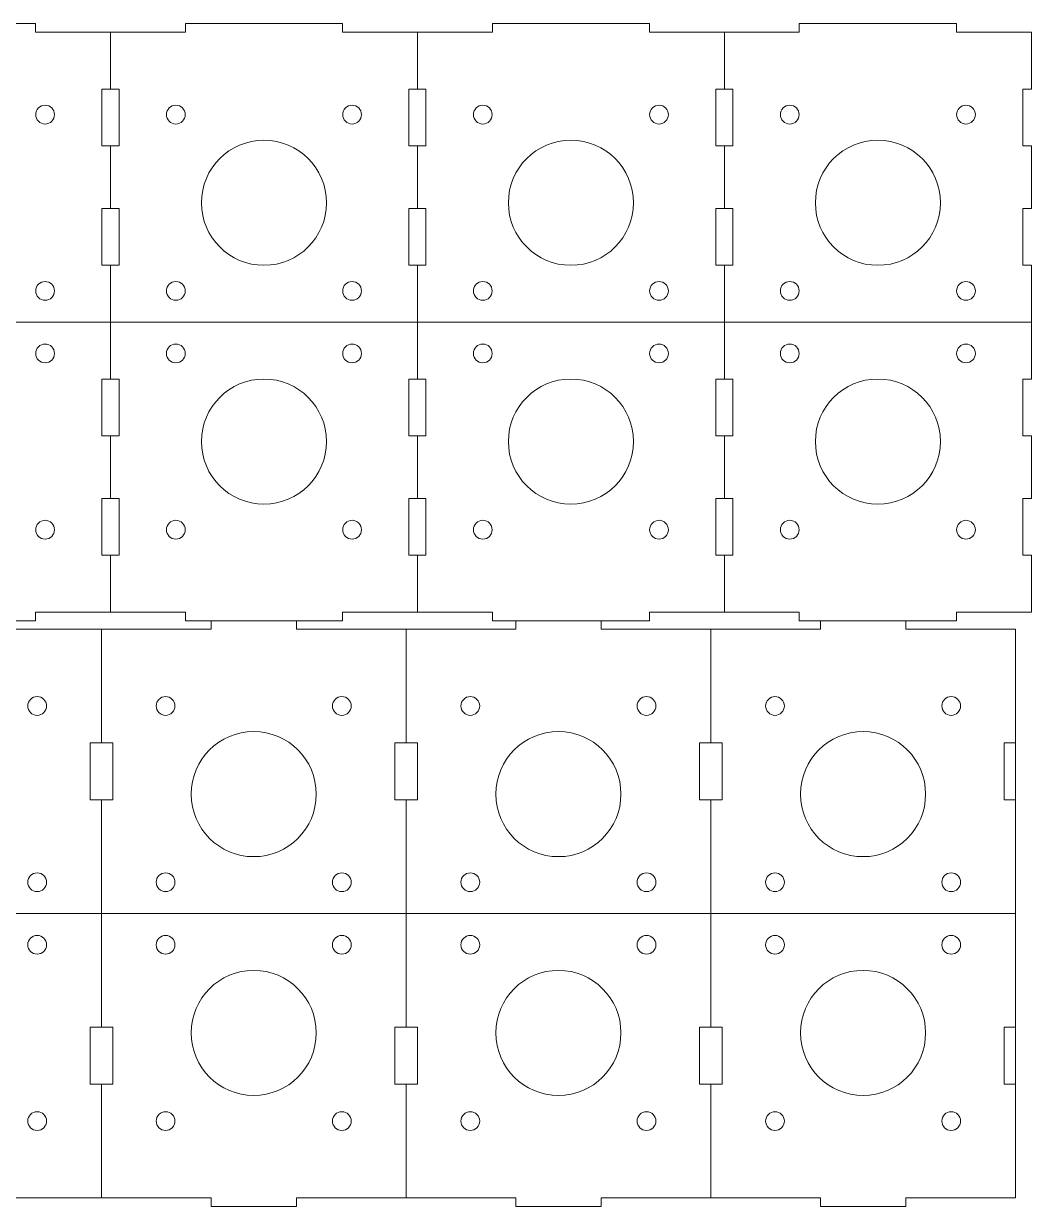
# Model space of a CAD drawing. Header units: millimetres. Extents: x -300 to 273, y -150 to 58.
# Drawn here: x -99.6 to 77.7, y -150.5 to 57.5 of the extents above; entities that cross this region are included whole.
import ezdxf

# ---------------------------------------------------------------- set-up
doc = ezdxf.new("R2010")
doc.units = ezdxf.units.MM
doc.header["$MEASUREMENT"] = 0
doc.layers.add('Layer 1', color=7, linetype='Continuous')

msp = doc.modelspace()

# ---------------------------------------------------------------- linework, layer by layer
at = {"layer": 'Layer 1', "lineweight": 9}
for points in [[(-125.1491, 57.5326), (-97.504, 57.5326), (-97.504, 56.0326), (-84.3266, 56.0326), (-71.1491, 56.0326), (-71.1491, 57.5326), (-43.504, 57.5326), (-43.504, 56.0326), (-30.3266, 56.0326), (-17.1491, 56.0326), (-17.1491, 57.5326), (10.496, 57.5326), (10.496, 56.0326), (23.6734, 56.0326), (36.8509, 56.0326), (36.8509, 57.5326), (64.496, 57.5326), (64.496, 56.0326), (77.6734, 56.0326), (77.6734, 46.0326), (76.1734, 46.0326), (76.1734, 36.0326), (77.6734, 36.0326), (77.6734, 25.0326), (76.1734, 25.0326), (76.1734, 15.0326), (77.6734, 15.0326), (77.6734, -4.9674), (76.1734, -4.9674), (76.1734, -14.9674), (77.6734, -14.9674), (77.6734, -25.9674), (76.1734, -25.9674), (76.1734, -35.9674), (77.6734, -35.9674), (77.6734, -45.9674), (64.496, -45.9674), (64.496, -47.4674), (36.8509, -47.4674), (36.8509, -45.9674), (23.6734, -45.9674), (10.496, -45.9674), (10.496, -47.4674), (-17.1491, -47.4674), (-17.1491, -45.9674), (-30.3266, -45.9674), (-43.504, -45.9674), (-43.504, -47.4674), (-71.1491, -47.4674), (-71.1491, -45.9674), (-84.3266, -45.9674), (-97.504, -45.9674), (-97.504, -47.4674), (-125.1491, -47.4674)], [(-84.3266, 56.0326), (-84.3266, 46.0326)], [(-30.3266, 56.0326), (-30.3266, 46.0326)], [(23.6734, 56.0326), (23.6734, 46.0326)], [(-84.3266, -45.9674), (-84.3266, -35.9674)], [(-30.3266, -45.9674), (-30.3266, -35.9674)], [(23.6734, -45.9674), (23.6734, -35.9674)], [(-66.6266, -47.4674), (-66.6266, -48.9674)], [(-51.6266, -47.4674), (-51.6266, -48.9674)], [(-13.0266, -47.4674), (-13.0266, -48.9674)], [(1.9734, -47.4674), (1.9734, -48.9674)], [(40.5734, -47.4674), (40.5734, -48.9674)], [(55.5734, -47.4674), (55.5734, -48.9674)], [(-85.9266, -48.9674), (-105.2266, -48.9674)], [(-85.9266, -48.9674), (-85.9266, -68.9674)], [(-66.6266, -48.9674), (-85.9266, -48.9674)], [(-32.3266, -48.9674), (-51.6266, -48.9674)], [(-32.3266, -48.9674), (-32.3266, -68.9674)], [(-13.0266, -48.9674), (-32.3266, -48.9674)], [(21.2734, -48.9674), (1.9734, -48.9674)], [(21.2734, -48.9674), (21.2734, -68.9674)], [(40.5734, -48.9674), (21.2734, -48.9674)], [(74.8734, -48.9674), (55.5734, -48.9674)], [(-87.9266, -68.9674), (-87.9266, -78.9674)], [(-85.9266, -68.9674), (-87.9266, -68.9674)], [(-83.9266, -68.9674), (-85.9266, -68.9674)], [(-83.9266, -68.9674), (-83.9266, -78.9674)], [(-34.3266, -68.9674), (-34.3266, -78.9674)], [(-32.3266, -68.9674), (-34.3266, -68.9674)], [(-30.3266, -68.9674), (-32.3266, -68.9674)], [(-30.3266, -68.9674), (-30.3266, -78.9674)], [(19.2734, -68.9674), (19.2734, -78.9674)], [(21.2734, -68.9674), (19.2734, -68.9674)], [(23.2734, -68.9674), (21.2734, -68.9674)], [(23.2734, -68.9674), (23.2734, -78.9674)], [(72.8734, -68.9674), (72.8734, -78.9674)], [(74.8734, -68.9674), (72.8734, -68.9674)], [(-85.9266, -78.9674), (-87.9266, -78.9674)], [(-85.9266, -78.9674), (-85.9266, -98.9674)], [(-83.9266, -78.9674), (-85.9266, -78.9674)], [(-32.3266, -78.9674), (-34.3266, -78.9674)], [(-32.3266, -78.9674), (-32.3266, -98.9674)], [(-30.3266, -78.9674), (-32.3266, -78.9674)], [(21.2734, -78.9674), (19.2734, -78.9674)], [(21.2734, -78.9674), (21.2734, -98.9674)], [(23.2734, -78.9674), (21.2734, -78.9674)], [(74.8734, -78.9674), (72.8734, -78.9674)], [(-85.9266, -118.9672), (-85.9266, -98.9672)], [(-32.3266, -118.9672), (-32.3266, -98.9672)], [(21.2734, -118.9672), (21.2734, -98.9672)], [(-85.9266, -118.9672), (-87.9266, -118.9672)], [(-87.9266, -128.9672), (-87.9266, -118.9672)], [(-83.9266, -118.9672), (-85.9266, -118.9672)], [(-83.9266, -128.9672), (-83.9266, -118.9672)], [(-32.3266, -118.9672), (-34.3266, -118.9672)], [(-34.3266, -128.9672), (-34.3266, -118.9672)], [(-30.3266, -118.9672), (-32.3266, -118.9672)], [(-30.3266, -128.9672), (-30.3266, -118.9672)], [(21.2734, -118.9672), (19.2734, -118.9672)], [(19.2734, -128.9672), (19.2734, -118.9672)], [(23.2734, -118.9672), (21.2734, -118.9672)], [(23.2734, -128.9672), (23.2734, -118.9672)], [(74.8734, -118.9672), (72.8734, -118.9672)], [(72.8734, -128.9672), (72.8734, -118.9672)], [(-85.9266, -128.9672), (-87.9266, -128.9672)], [(-85.9266, -148.9672), (-85.9266, -128.9672)], [(-83.9266, -128.9672), (-85.9266, -128.9672)], [(-32.3266, -128.9672), (-34.3266, -128.9672)], [(-32.3266, -148.9672), (-32.3266, -128.9672)], [(-30.3266, -128.9672), (-32.3266, -128.9672)], [(21.2734, -128.9672), (19.2734, -128.9672)], [(21.2734, -148.9672), (21.2734, -128.9672)], [(23.2734, -128.9672), (21.2734, -128.9672)], [(74.8734, -128.9672), (72.8734, -128.9672)], [(-85.9266, -148.9672), (-105.2266, -148.9672)], [(-66.6266, -148.9672), (-85.9266, -148.9672)], [(-66.6266, -150.4672), (-66.6266, -148.9672)], [(-32.3266, -148.9672), (-51.6266, -148.9672)], [(-51.6266, -150.4672), (-51.6266, -148.9672)], [(-13.0266, -148.9672), (-32.3266, -148.9672)], [(-13.0266, -150.4672), (-13.0266, -148.9672)], [(21.2734, -148.9672), (1.9734, -148.9672)], [(1.9734, -150.4672), (1.9734, -148.9672)], [(40.5734, -148.9672), (21.2734, -148.9672)], [(40.5734, -150.4672), (40.5734, -148.9672)], [(74.8734, -148.9672), (55.5734, -148.9672)], [(55.5734, -150.4672), (55.5734, -148.9672)], [(-51.6266, -150.4672), (-66.6266, -150.4672)], [(1.9734, -150.4672), (-13.0266, -150.4672)], [(55.5734, -150.4672), (40.5734, -150.4672)]]:
    msp.add_lwpolyline(points, dxfattribs=at)
at = {"layer": 'Layer 1', "color": 240, "lineweight": 9}
for points in [[(-85.8266, 46.0326), (-85.8266, 36.0326)], [(-85.8266, 46.0326), (-84.3266, 46.0326)], [(-84.3266, 46.0326), (-82.8266, 46.0326)], [(-82.8266, 46.0326), (-82.8266, 36.0326)], [(-31.8266, 46.0326), (-31.8266, 36.0326)], [(-31.8266, 46.0326), (-30.3266, 46.0326)], [(-30.3266, 46.0326), (-28.8266, 46.0326)], [(-28.8266, 46.0326), (-28.8266, 36.0326)], [(22.1734, 46.0326), (22.1734, 36.0326)], [(22.1734, 46.0326), (23.6734, 46.0326)], [(23.6734, 46.0326), (25.1734, 46.0326)], [(25.1734, 46.0326), (25.1734, 36.0326)], [(-85.8266, 36.0326), (-84.3266, 36.0326)], [(-84.3266, 36.0326), (-84.3266, 25.0326)], [(-84.3266, 36.0326), (-82.8266, 36.0326)], [(-31.8266, 36.0326), (-30.3266, 36.0326)], [(-30.3266, 36.0326), (-30.3266, 25.0326)], [(-30.3266, 36.0326), (-28.8266, 36.0326)], [(22.1734, 36.0326), (23.6734, 36.0326)], [(23.6734, 36.0326), (23.6734, 25.0326)], [(23.6734, 36.0326), (25.1734, 36.0326)], [(-85.8266, 25.0326), (-85.8266, 15.0326)], [(-84.3266, 25.0326), (-85.8266, 25.0326)], [(-82.8266, 25.0326), (-84.3266, 25.0326)], [(-82.8266, 25.0326), (-82.8266, 15.0326)], [(-31.8266, 25.0326), (-31.8266, 15.0326)], [(-30.3266, 25.0326), (-31.8266, 25.0326)], [(-28.8266, 25.0326), (-30.3266, 25.0326)], [(-28.8266, 25.0326), (-28.8266, 15.0326)], [(22.1734, 25.0326), (22.1734, 15.0326)], [(23.6734, 25.0326), (22.1734, 25.0326)], [(25.1734, 25.0326), (23.6734, 25.0326)], [(25.1734, 25.0326), (25.1734, 15.0326)], [(-85.8266, 15.0326), (-84.3266, 15.0326)], [(-84.3266, 15.0326), (-84.3266, 5.0326)], [(-84.3266, 15.0326), (-82.8266, 15.0326)], [(-31.8266, 15.0326), (-30.3266, 15.0326)], [(-30.3266, 15.0326), (-30.3266, 5.0326)], [(-30.3266, 15.0326), (-28.8266, 15.0326)], [(22.1734, 15.0326), (23.6734, 15.0326)], [(23.6734, 15.0326), (23.6734, 5.0326)], [(23.6734, 15.0326), (25.1734, 15.0326)], [(-138.3266, 5.0326), (-84.3266, 5.0326)], [(-84.3266, 5.0326), (-30.3266, 5.0326)], [(-84.3266, -4.9674), (-84.3266, 5.0326)], [(-30.3266, 5.0326), (23.6734, 5.0326)], [(-30.3266, -4.9674), (-30.3266, 5.0326)], [(23.6734, 5.0326), (77.6734, 5.0326)], [(23.6734, -4.9674), (23.6734, 5.0326)], [(-85.8266, -14.9674), (-85.8266, -4.9674)], [(-85.8266, -4.9674), (-84.3266, -4.9674)], [(-84.3266, -4.9674), (-82.8266, -4.9674)], [(-82.8266, -14.9674), (-82.8266, -4.9674)], [(-31.8266, -14.9674), (-31.8266, -4.9674)], [(-31.8266, -4.9674), (-30.3266, -4.9674)], [(-30.3266, -4.9674), (-28.8266, -4.9674)], [(-28.8266, -14.9674), (-28.8266, -4.9674)], [(22.1734, -14.9674), (22.1734, -4.9674)], [(22.1734, -4.9674), (23.6734, -4.9674)], [(23.6734, -4.9674), (25.1734, -4.9674)], [(25.1734, -14.9674), (25.1734, -4.9674)], [(-84.3266, -14.9674), (-85.8266, -14.9674)], [(-84.3266, -25.9674), (-84.3266, -14.9674)], [(-82.8266, -14.9674), (-84.3266, -14.9674)], [(-30.3266, -14.9674), (-31.8266, -14.9674)], [(-30.3266, -25.9674), (-30.3266, -14.9674)], [(-28.8266, -14.9674), (-30.3266, -14.9674)], [(23.6734, -14.9674), (22.1734, -14.9674)], [(23.6734, -25.9674), (23.6734, -14.9674)], [(25.1734, -14.9674), (23.6734, -14.9674)], [(-85.8266, -35.9674), (-85.8266, -25.9674)], [(-85.8266, -25.9674), (-84.3266, -25.9674)], [(-84.3266, -25.9674), (-82.8266, -25.9674)], [(-82.8266, -35.9674), (-82.8266, -25.9674)], [(-31.8266, -35.9674), (-31.8266, -25.9674)], [(-31.8266, -25.9674), (-30.3266, -25.9674)], [(-30.3266, -25.9674), (-28.8266, -25.9674)], [(-28.8266, -35.9674), (-28.8266, -25.9674)], [(22.1734, -35.9674), (22.1734, -25.9674)], [(22.1734, -25.9674), (23.6734, -25.9674)], [(23.6734, -25.9674), (25.1734, -25.9674)], [(25.1734, -35.9674), (25.1734, -25.9674)], [(-85.8266, -35.9674), (-84.3266, -35.9674)], [(-84.3266, -35.9674), (-82.8266, -35.9674)], [(-31.8266, -35.9674), (-30.3266, -35.9674)], [(-30.3266, -35.9674), (-28.8266, -35.9674)], [(22.1734, -35.9674), (23.6734, -35.9674)], [(23.6734, -35.9674), (25.1734, -35.9674)]]:
    msp.add_lwpolyline(points, dxfattribs=at)
at = {"layer": 'Layer 1', "color": 250, "lineweight": 18}
for points in [[(74.8734, -48.9674), (74.8734, -148.9672)], [(-300.3266, -98.9674), (74.8734, -98.9674)]]:
    msp.add_lwpolyline(points, dxfattribs=at)
at = {"layer": 'Layer 1', "color": 240, "lineweight": 9}
for points in [[(-94.1766, 41.5326), (-94.1766, 42.4438), (-94.9153, 43.1826), (-95.8266, 43.1826), (-96.7378, 43.1826), (-97.4766, 42.4438), (-97.4766, 41.5326), (-97.4766, 40.6213), (-96.7378, 39.8826), (-95.8266, 39.8826), (-94.9153, 39.8826), (-94.1766, 40.6213), (-94.1766, 41.5326)], [(-71.1766, 41.5326), (-71.1766, 42.4438), (-71.9153, 43.1826), (-72.8266, 43.1826), (-73.7378, 43.1826), (-74.4766, 42.4438), (-74.4766, 41.5326), (-74.4766, 40.6213), (-73.7378, 39.8826), (-72.8266, 39.8826), (-71.9153, 39.8826), (-71.1766, 40.6213), (-71.1766, 41.5326)], [(-40.1766, 41.5326), (-40.1766, 42.4438), (-40.9153, 43.1826), (-41.8266, 43.1826), (-42.7378, 43.1826), (-43.4766, 42.4438), (-43.4766, 41.5326), (-43.4766, 40.6213), (-42.7378, 39.8826), (-41.8266, 39.8826), (-40.9153, 39.8826), (-40.1766, 40.6213), (-40.1766, 41.5326)], [(-17.1766, 41.5326), (-17.1766, 42.4438), (-17.9153, 43.1826), (-18.8266, 43.1826), (-19.7378, 43.1826), (-20.4766, 42.4438), (-20.4766, 41.5326), (-20.4766, 40.6213), (-19.7378, 39.8826), (-18.8266, 39.8826), (-17.9153, 39.8826), (-17.1766, 40.6213), (-17.1766, 41.5326)], [(13.8234, 41.5326), (13.8234, 42.4438), (13.0847, 43.1826), (12.1734, 43.1826), (11.2622, 43.1826), (10.5234, 42.4438), (10.5234, 41.5326), (10.5234, 40.6213), (11.2622, 39.8826), (12.1734, 39.8826), (13.0847, 39.8826), (13.8234, 40.6213), (13.8234, 41.5326)], [(36.8234, 41.5326), (36.8234, 42.4438), (36.0847, 43.1826), (35.1734, 43.1826), (34.2622, 43.1826), (33.5234, 42.4438), (33.5234, 41.5326), (33.5234, 40.6213), (34.2622, 39.8826), (35.1734, 39.8826), (36.0847, 39.8826), (36.8234, 40.6213), (36.8234, 41.5326)], [(67.8234, 41.5326), (67.8234, 42.4438), (67.0847, 43.1826), (66.1734, 43.1826), (65.2622, 43.1826), (64.5234, 42.4438), (64.5234, 41.5326), (64.5234, 40.6213), (65.2622, 39.8826), (66.1734, 39.8826), (67.0847, 39.8826), (67.8234, 40.6213), (67.8234, 41.5326)], [(-46.3266, 26.0326), (-46.3266, 32.1077), (-51.2514, 37.0326), (-57.3265, 37.0326), (-63.4017, 37.0326), (-68.3265, 32.1077), (-68.3266, 26.0326), (-68.3266, 19.9575), (-63.4017, 15.0326), (-57.3266, 15.0326), (-51.2515, 15.0325), (-46.3266, 19.9574), (-46.3266, 26.0325)], [(7.6734, 26.0326), (7.6734, 32.1077), (2.7486, 37.0326), (-3.3265, 37.0326), (-9.4017, 37.0326), (-14.3265, 32.1077), (-14.3266, 26.0326), (-14.3266, 19.9575), (-9.4017, 15.0326), (-3.3266, 15.0326), (2.7485, 15.0325), (7.6734, 19.9574), (7.6734, 26.0325)], [(61.6734, 26.0326), (61.6734, 32.1077), (56.7486, 37.0326), (50.6735, 37.0326), (44.5983, 37.0326), (39.6735, 32.1077), (39.6734, 26.0326), (39.6734, 19.9575), (44.5983, 15.0326), (50.6734, 15.0326), (56.7485, 15.0325), (61.6734, 19.9574), (61.6734, 26.0325)], [(-94.1766, 10.5326), (-94.1766, 11.4438), (-94.9153, 12.1826), (-95.8266, 12.1826), (-96.7378, 12.1826), (-97.4766, 11.4438), (-97.4766, 10.5326), (-97.4766, 9.6213), (-96.7378, 8.8826), (-95.8266, 8.8826), (-94.9153, 8.8826), (-94.1766, 9.6213), (-94.1766, 10.5326)], [(-71.1766, 10.5326), (-71.1766, 11.4438), (-71.9153, 12.1826), (-72.8266, 12.1826), (-73.7378, 12.1826), (-74.4766, 11.4438), (-74.4766, 10.5326), (-74.4766, 9.6213), (-73.7378, 8.8826), (-72.8266, 8.8826), (-71.9153, 8.8826), (-71.1766, 9.6213), (-71.1766, 10.5326)], [(-40.1766, 10.5326), (-40.1766, 11.4438), (-40.9153, 12.1826), (-41.8266, 12.1826), (-42.7378, 12.1826), (-43.4766, 11.4438), (-43.4766, 10.5326), (-43.4766, 9.6213), (-42.7378, 8.8826), (-41.8266, 8.8826), (-40.9153, 8.8826), (-40.1766, 9.6213), (-40.1766, 10.5326)], [(-17.1766, 10.5326), (-17.1766, 11.4438), (-17.9153, 12.1826), (-18.8266, 12.1826), (-19.7378, 12.1826), (-20.4766, 11.4438), (-20.4766, 10.5326), (-20.4766, 9.6213), (-19.7378, 8.8826), (-18.8266, 8.8826), (-17.9153, 8.8826), (-17.1766, 9.6213), (-17.1766, 10.5326)], [(13.8234, 10.5326), (13.8234, 11.4438), (13.0847, 12.1826), (12.1734, 12.1826), (11.2622, 12.1826), (10.5234, 11.4438), (10.5234, 10.5326), (10.5234, 9.6213), (11.2622, 8.8826), (12.1734, 8.8826), (13.0847, 8.8826), (13.8234, 9.6213), (13.8234, 10.5326)], [(36.8234, 10.5326), (36.8234, 11.4438), (36.0847, 12.1826), (35.1734, 12.1826), (34.2622, 12.1826), (33.5234, 11.4438), (33.5234, 10.5326), (33.5234, 9.6213), (34.2622, 8.8826), (35.1734, 8.8826), (36.0847, 8.8826), (36.8234, 9.6213), (36.8234, 10.5326)], [(67.8234, 10.5326), (67.8234, 11.4438), (67.0847, 12.1826), (66.1734, 12.1826), (65.2622, 12.1826), (64.5234, 11.4438), (64.5234, 10.5326), (64.5234, 9.6213), (65.2622, 8.8826), (66.1734, 8.8826), (67.0847, 8.8826), (67.8234, 9.6213), (67.8234, 10.5326)], [(-94.1766, -0.4674), (-94.1766, -1.3786), (-94.9153, -2.1174), (-95.8266, -2.1174), (-96.7378, -2.1174), (-97.4766, -1.3786), (-97.4766, -0.4674), (-97.4766, 0.4439), (-96.7378, 1.1826), (-95.8266, 1.1826), (-94.9153, 1.1826), (-94.1766, 0.4439), (-94.1766, -0.4674)], [(-71.1766, -0.4674), (-71.1766, -1.3786), (-71.9153, -2.1174), (-72.8266, -2.1174), (-73.7378, -2.1174), (-74.4766, -1.3786), (-74.4766, -0.4674), (-74.4766, 0.4439), (-73.7378, 1.1826), (-72.8266, 1.1826), (-71.9153, 1.1826), (-71.1766, 0.4439), (-71.1766, -0.4674)], [(-40.1766, -0.4674), (-40.1766, -1.3786), (-40.9153, -2.1174), (-41.8266, -2.1174), (-42.7378, -2.1174), (-43.4766, -1.3786), (-43.4766, -0.4674), (-43.4766, 0.4439), (-42.7378, 1.1826), (-41.8266, 1.1826), (-40.9153, 1.1826), (-40.1766, 0.4439), (-40.1766, -0.4674)], [(-17.1766, -0.4674), (-17.1766, -1.3786), (-17.9153, -2.1174), (-18.8266, -2.1174), (-19.7378, -2.1174), (-20.4766, -1.3786), (-20.4766, -0.4674), (-20.4766, 0.4439), (-19.7378, 1.1826), (-18.8266, 1.1826), (-17.9153, 1.1826), (-17.1766, 0.4439), (-17.1766, -0.4674)], [(13.8234, -0.4674), (13.8234, -1.3786), (13.0847, -2.1174), (12.1734, -2.1174), (11.2622, -2.1174), (10.5234, -1.3786), (10.5234, -0.4674), (10.5234, 0.4439), (11.2622, 1.1826), (12.1734, 1.1826), (13.0847, 1.1826), (13.8234, 0.4439), (13.8234, -0.4674)], [(36.8234, -0.4674), (36.8234, -1.3786), (36.0847, -2.1174), (35.1734, -2.1174), (34.2622, -2.1174), (33.5234, -1.3786), (33.5234, -0.4674), (33.5234, 0.4439), (34.2622, 1.1826), (35.1734, 1.1826), (36.0847, 1.1826), (36.8234, 0.4439), (36.8234, -0.4674)], [(67.8234, -0.4674), (67.8234, -1.3786), (67.0847, -2.1174), (66.1734, -2.1174), (65.2622, -2.1174), (64.5234, -1.3786), (64.5234, -0.4674), (64.5234, 0.4439), (65.2622, 1.1826), (66.1734, 1.1826), (67.0847, 1.1826), (67.8234, 0.4439), (67.8234, -0.4674)], [(-46.3266, -15.9674), (-46.3266, -22.0425), (-51.2514, -26.9674), (-57.3265, -26.9674), (-63.4017, -26.9674), (-68.3265, -22.0425), (-68.3266, -15.9674), (-68.3266, -9.8923), (-63.4017, -4.9674), (-57.3266, -4.9674), (-51.2515, -4.9673), (-46.3266, -9.8922), (-46.3266, -15.9673)], [(7.6734, -15.9674), (7.6734, -22.0425), (2.7486, -26.9674), (-3.3265, -26.9674), (-9.4017, -26.9674), (-14.3265, -22.0425), (-14.3266, -15.9674), (-14.3266, -9.8923), (-9.4017, -4.9674), (-3.3266, -4.9674), (2.7485, -4.9673), (7.6734, -9.8922), (7.6734, -15.9673)], [(61.6734, -15.9674), (61.6734, -22.0425), (56.7486, -26.9674), (50.6735, -26.9674), (44.5983, -26.9674), (39.6735, -22.0425), (39.6734, -15.9674), (39.6734, -9.8923), (44.5983, -4.9674), (50.6734, -4.9674), (56.7485, -4.9673), (61.6734, -9.8922), (61.6734, -15.9673)], [(-94.1766, -31.4674), (-94.1766, -32.3786), (-94.9153, -33.1174), (-95.8266, -33.1174), (-96.7378, -33.1174), (-97.4766, -32.3786), (-97.4766, -31.4674), (-97.4766, -30.5561), (-96.7378, -29.8174), (-95.8266, -29.8174), (-94.9153, -29.8174), (-94.1766, -30.5561), (-94.1766, -31.4674)], [(-71.1766, -31.4674), (-71.1766, -32.3786), (-71.9153, -33.1174), (-72.8266, -33.1174), (-73.7378, -33.1174), (-74.4766, -32.3786), (-74.4766, -31.4674), (-74.4766, -30.5561), (-73.7378, -29.8174), (-72.8266, -29.8174), (-71.9153, -29.8174), (-71.1766, -30.5561), (-71.1766, -31.4674)], [(-40.1766, -31.4674), (-40.1766, -32.3786), (-40.9153, -33.1174), (-41.8266, -33.1174), (-42.7378, -33.1174), (-43.4766, -32.3786), (-43.4766, -31.4674), (-43.4766, -30.5561), (-42.7378, -29.8174), (-41.8266, -29.8174), (-40.9153, -29.8174), (-40.1766, -30.5561), (-40.1766, -31.4674)], [(-17.1766, -31.4674), (-17.1766, -32.3786), (-17.9153, -33.1174), (-18.8266, -33.1174), (-19.7378, -33.1174), (-20.4766, -32.3786), (-20.4766, -31.4674), (-20.4766, -30.5561), (-19.7378, -29.8174), (-18.8266, -29.8174), (-17.9153, -29.8174), (-17.1766, -30.5561), (-17.1766, -31.4674)], [(13.8234, -31.4674), (13.8234, -32.3786), (13.0847, -33.1174), (12.1734, -33.1174), (11.2622, -33.1174), (10.5234, -32.3786), (10.5234, -31.4674), (10.5234, -30.5561), (11.2622, -29.8174), (12.1734, -29.8174), (13.0847, -29.8174), (13.8234, -30.5561), (13.8234, -31.4674)], [(36.8234, -31.4674), (36.8234, -32.3786), (36.0847, -33.1174), (35.1734, -33.1174), (34.2622, -33.1174), (33.5234, -32.3786), (33.5234, -31.4674), (33.5234, -30.5561), (34.2622, -29.8174), (35.1734, -29.8174), (36.0847, -29.8174), (36.8234, -30.5561), (36.8234, -31.4674)], [(67.8234, -31.4674), (67.8234, -32.3786), (67.0847, -33.1174), (66.1734, -33.1174), (65.2622, -33.1174), (64.5234, -32.3786), (64.5234, -31.4674), (64.5234, -30.5561), (65.2622, -29.8174), (66.1734, -29.8174), (67.0847, -29.8174), (67.8234, -30.5561), (67.8234, -31.4674)]]:
    msp.add_open_spline(points, degree=3, knots=[0, 0, 0, 0, 1, 1, 1, 2, 2, 2, 3, 3, 3, 4, 4, 4, 4], dxfattribs=at)
at = {"layer": 'Layer 1', "lineweight": 9}
for points in [[(-95.5766, -62.4674), (-95.5766, -63.3787), (-96.3153, -64.1174), (-97.2266, -64.1174), (-98.1379, -64.1174), (-98.8766, -63.3787), (-98.8766, -62.4674), (-98.8766, -61.5561), (-98.1379, -60.8174), (-97.2266, -60.8174), (-96.3153, -60.8174), (-95.5766, -61.5561), (-95.5766, -62.4674)], [(-72.9766, -62.4674), (-72.9766, -63.3787), (-73.7153, -64.1174), (-74.6266, -64.1174), (-75.5379, -64.1174), (-76.2766, -63.3787), (-76.2766, -62.4674), (-76.2766, -61.5561), (-75.5379, -60.8174), (-74.6266, -60.8174), (-73.7153, -60.8174), (-72.9766, -61.5561), (-72.9766, -62.4674)], [(-41.9766, -62.4674), (-41.9766, -63.3787), (-42.7153, -64.1174), (-43.6266, -64.1174), (-44.5379, -64.1174), (-45.2766, -63.3787), (-45.2766, -62.4674), (-45.2766, -61.5561), (-44.5379, -60.8174), (-43.6266, -60.8174), (-42.7153, -60.8174), (-41.9766, -61.5561), (-41.9766, -62.4674)], [(-19.3766, -62.4674), (-19.3766, -63.3787), (-20.1153, -64.1174), (-21.0266, -64.1174), (-21.9379, -64.1174), (-22.6766, -63.3787), (-22.6766, -62.4674), (-22.6766, -61.5561), (-21.9379, -60.8174), (-21.0266, -60.8174), (-20.1153, -60.8174), (-19.3766, -61.5561), (-19.3766, -62.4674)], [(11.6234, -62.4674), (11.6234, -63.3787), (10.8847, -64.1174), (9.9734, -64.1174), (9.0621, -64.1174), (8.3234, -63.3787), (8.3234, -62.4674), (8.3234, -61.5561), (9.0621, -60.8174), (9.9734, -60.8174), (10.8847, -60.8174), (11.6234, -61.5561), (11.6234, -62.4674)], [(34.2234, -62.4674), (34.2234, -63.3787), (33.4847, -64.1174), (32.5734, -64.1174), (31.6621, -64.1174), (30.9234, -63.3787), (30.9234, -62.4674), (30.9234, -61.5561), (31.6621, -60.8174), (32.5734, -60.8174), (33.4847, -60.8174), (34.2234, -61.5561), (34.2234, -62.4674)], [(65.2234, -62.4674), (65.2234, -63.3787), (64.4847, -64.1174), (63.5734, -64.1174), (62.6621, -64.1174), (61.9234, -63.3787), (61.9234, -62.4674), (61.9234, -61.5561), (62.6621, -60.8174), (63.5734, -60.8174), (64.4847, -60.8174), (65.2234, -61.5561), (65.2234, -62.4674)], [(-48.1266, -77.9674), (-48.1266, -84.0425), (-53.0515, -88.9674), (-59.1266, -88.9674), (-65.2017, -88.9674), (-70.1266, -84.0426), (-70.1266, -77.9674), (-70.1266, -71.8923), (-65.2018, -66.9674), (-59.1266, -66.9674), (-53.0515, -66.9674), (-48.1266, -71.8922), (-48.1266, -77.9673)], [(5.4734, -77.9674), (5.4734, -84.0425), (0.5485, -88.9674), (-5.5266, -88.9674), (-11.6017, -88.9674), (-16.5266, -84.0426), (-16.5266, -77.9674), (-16.5266, -71.8923), (-11.6018, -66.9674), (-5.5266, -66.9674), (0.5485, -66.9674), (5.4734, -71.8922), (5.4734, -77.9673)], [(59.0734, -77.9674), (59.0734, -84.0425), (54.1485, -88.9674), (48.0734, -88.9674), (41.9983, -88.9674), (37.0734, -84.0426), (37.0734, -77.9674), (37.0734, -71.8923), (41.9982, -66.9674), (48.0734, -66.9674), (54.1485, -66.9674), (59.0734, -71.8922), (59.0734, -77.9673)], [(-95.5766, -93.4674), (-95.5766, -94.3787), (-96.3153, -95.1174), (-97.2266, -95.1174), (-98.1379, -95.1174), (-98.8766, -94.3787), (-98.8766, -93.4674), (-98.8766, -92.5561), (-98.1379, -91.8174), (-97.2266, -91.8174), (-96.3153, -91.8174), (-95.5766, -92.5561), (-95.5766, -93.4674)], [(-72.9766, -93.4674), (-72.9766, -94.3787), (-73.7153, -95.1174), (-74.6266, -95.1174), (-75.5379, -95.1174), (-76.2766, -94.3787), (-76.2766, -93.4674), (-76.2766, -92.5561), (-75.5379, -91.8174), (-74.6266, -91.8174), (-73.7153, -91.8174), (-72.9766, -92.5561), (-72.9766, -93.4674)], [(-41.9766, -93.4674), (-41.9766, -94.3787), (-42.7153, -95.1174), (-43.6266, -95.1174), (-44.5379, -95.1174), (-45.2766, -94.3787), (-45.2766, -93.4674), (-45.2766, -92.5561), (-44.5379, -91.8174), (-43.6266, -91.8174), (-42.7153, -91.8174), (-41.9766, -92.5561), (-41.9766, -93.4674)], [(-19.3766, -93.4674), (-19.3766, -94.3787), (-20.1153, -95.1174), (-21.0266, -95.1174), (-21.9379, -95.1174), (-22.6766, -94.3787), (-22.6766, -93.4674), (-22.6766, -92.5561), (-21.9379, -91.8174), (-21.0266, -91.8174), (-20.1153, -91.8174), (-19.3766, -92.5561), (-19.3766, -93.4674)], [(11.6234, -93.4674), (11.6234, -94.3787), (10.8847, -95.1174), (9.9734, -95.1174), (9.0621, -95.1174), (8.3234, -94.3787), (8.3234, -93.4674), (8.3234, -92.5561), (9.0621, -91.8174), (9.9734, -91.8174), (10.8847, -91.8174), (11.6234, -92.5561), (11.6234, -93.4674)], [(34.2234, -93.4674), (34.2234, -94.3787), (33.4847, -95.1174), (32.5734, -95.1174), (31.6621, -95.1174), (30.9234, -94.3787), (30.9234, -93.4674), (30.9234, -92.5561), (31.6621, -91.8174), (32.5734, -91.8174), (33.4847, -91.8174), (34.2234, -92.5561), (34.2234, -93.4674)], [(65.2234, -93.4674), (65.2234, -94.3787), (64.4847, -95.1174), (63.5734, -95.1174), (62.6621, -95.1174), (61.9234, -94.3787), (61.9234, -93.4674), (61.9234, -92.5561), (62.6621, -91.8174), (63.5734, -91.8174), (64.4847, -91.8174), (65.2234, -92.5561), (65.2234, -93.4674)], [(-95.5766, -104.4672), (-95.5766, -103.5559), (-96.3153, -102.8172), (-97.2266, -102.8172), (-98.1379, -102.8172), (-98.8766, -103.5559), (-98.8766, -104.4672), (-98.8766, -105.3785), (-98.1379, -106.1172), (-97.2266, -106.1172), (-96.3153, -106.1172), (-95.5766, -105.3785), (-95.5766, -104.4672)], [(-72.9766, -104.4672), (-72.9766, -103.5559), (-73.7153, -102.8172), (-74.6266, -102.8172), (-75.5379, -102.8172), (-76.2766, -103.5559), (-76.2766, -104.4672), (-76.2766, -105.3785), (-75.5379, -106.1172), (-74.6266, -106.1172), (-73.7153, -106.1172), (-72.9766, -105.3785), (-72.9766, -104.4672)], [(-41.9766, -104.4672), (-41.9766, -103.5559), (-42.7153, -102.8172), (-43.6266, -102.8172), (-44.5379, -102.8172), (-45.2766, -103.5559), (-45.2766, -104.4672), (-45.2766, -105.3785), (-44.5379, -106.1172), (-43.6266, -106.1172), (-42.7153, -106.1172), (-41.9766, -105.3785), (-41.9766, -104.4672)], [(-19.3766, -104.4672), (-19.3766, -103.5559), (-20.1153, -102.8172), (-21.0266, -102.8172), (-21.9379, -102.8172), (-22.6766, -103.5559), (-22.6766, -104.4672), (-22.6766, -105.3785), (-21.9379, -106.1172), (-21.0266, -106.1172), (-20.1153, -106.1172), (-19.3766, -105.3785), (-19.3766, -104.4672)], [(11.6234, -104.4672), (11.6234, -103.5559), (10.8847, -102.8172), (9.9734, -102.8172), (9.0621, -102.8172), (8.3234, -103.5559), (8.3234, -104.4672), (8.3234, -105.3785), (9.0621, -106.1172), (9.9734, -106.1172), (10.8847, -106.1172), (11.6234, -105.3785), (11.6234, -104.4672)], [(34.2234, -104.4672), (34.2234, -103.5559), (33.4847, -102.8172), (32.5734, -102.8172), (31.6621, -102.8172), (30.9234, -103.5559), (30.9234, -104.4672), (30.9234, -105.3785), (31.6621, -106.1172), (32.5734, -106.1172), (33.4847, -106.1172), (34.2234, -105.3785), (34.2234, -104.4672)], [(65.2234, -104.4672), (65.2234, -103.5559), (64.4847, -102.8172), (63.5734, -102.8172), (62.6621, -102.8172), (61.9234, -103.5559), (61.9234, -104.4672), (61.9234, -105.3785), (62.6621, -106.1172), (63.5734, -106.1172), (64.4847, -106.1172), (65.2234, -105.3785), (65.2234, -104.4672)], [(-48.1266, -119.9672), (-48.1266, -113.8921), (-53.0515, -108.9672), (-59.1266, -108.9672), (-65.2017, -108.9672), (-70.1266, -113.892), (-70.1266, -119.9672), (-70.1266, -126.0423), (-65.2018, -130.9672), (-59.1266, -130.9672), (-53.0515, -130.9672), (-48.1266, -126.0424), (-48.1266, -119.9673)], [(5.4734, -119.9672), (5.4734, -113.8921), (0.5485, -108.9672), (-5.5266, -108.9672), (-11.6017, -108.9672), (-16.5266, -113.892), (-16.5266, -119.9672), (-16.5266, -126.0423), (-11.6018, -130.9672), (-5.5266, -130.9672), (0.5485, -130.9672), (5.4734, -126.0424), (5.4734, -119.9673)], [(59.0734, -119.9672), (59.0734, -113.8921), (54.1485, -108.9672), (48.0734, -108.9672), (41.9983, -108.9672), (37.0734, -113.892), (37.0734, -119.9672), (37.0734, -126.0423), (41.9982, -130.9672), (48.0734, -130.9672), (54.1485, -130.9672), (59.0734, -126.0424), (59.0734, -119.9673)], [(-95.5766, -135.4672), (-95.5766, -134.5559), (-96.3153, -133.8172), (-97.2266, -133.8172), (-98.1379, -133.8172), (-98.8766, -134.5559), (-98.8766, -135.4672), (-98.8766, -136.3785), (-98.1379, -137.1172), (-97.2266, -137.1172), (-96.3153, -137.1172), (-95.5766, -136.3785), (-95.5766, -135.4672)], [(-72.9766, -135.4672), (-72.9766, -134.5559), (-73.7153, -133.8172), (-74.6266, -133.8172), (-75.5379, -133.8172), (-76.2766, -134.5559), (-76.2766, -135.4672), (-76.2766, -136.3785), (-75.5379, -137.1172), (-74.6266, -137.1172), (-73.7153, -137.1172), (-72.9766, -136.3785), (-72.9766, -135.4672)], [(-41.9766, -135.4672), (-41.9766, -134.5559), (-42.7153, -133.8172), (-43.6266, -133.8172), (-44.5379, -133.8172), (-45.2766, -134.5559), (-45.2766, -135.4672), (-45.2766, -136.3785), (-44.5379, -137.1172), (-43.6266, -137.1172), (-42.7153, -137.1172), (-41.9766, -136.3785), (-41.9766, -135.4672)], [(-19.3766, -135.4672), (-19.3766, -134.5559), (-20.1153, -133.8172), (-21.0266, -133.8172), (-21.9379, -133.8172), (-22.6766, -134.5559), (-22.6766, -135.4672), (-22.6766, -136.3785), (-21.9379, -137.1172), (-21.0266, -137.1172), (-20.1153, -137.1172), (-19.3766, -136.3785), (-19.3766, -135.4672)], [(11.6234, -135.4672), (11.6234, -134.5559), (10.8847, -133.8172), (9.9734, -133.8172), (9.0621, -133.8172), (8.3234, -134.5559), (8.3234, -135.4672), (8.3234, -136.3785), (9.0621, -137.1172), (9.9734, -137.1172), (10.8847, -137.1172), (11.6234, -136.3785), (11.6234, -135.4672)], [(34.2234, -135.4672), (34.2234, -134.5559), (33.4847, -133.8172), (32.5734, -133.8172), (31.6621, -133.8172), (30.9234, -134.5559), (30.9234, -135.4672), (30.9234, -136.3785), (31.6621, -137.1172), (32.5734, -137.1172), (33.4847, -137.1172), (34.2234, -136.3785), (34.2234, -135.4672)], [(65.2234, -135.4672), (65.2234, -134.5559), (64.4847, -133.8172), (63.5734, -133.8172), (62.6621, -133.8172), (61.9234, -134.5559), (61.9234, -135.4672), (61.9234, -136.3785), (62.6621, -137.1172), (63.5734, -137.1172), (64.4847, -137.1172), (65.2234, -136.3785), (65.2234, -135.4672)]]:
    msp.add_open_spline(points, degree=3, knots=[0, 0, 0, 0, 1, 1, 1, 2, 2, 2, 3, 3, 3, 4, 4, 4, 4], dxfattribs=at)

doc.saveas('drawing.dxf')
